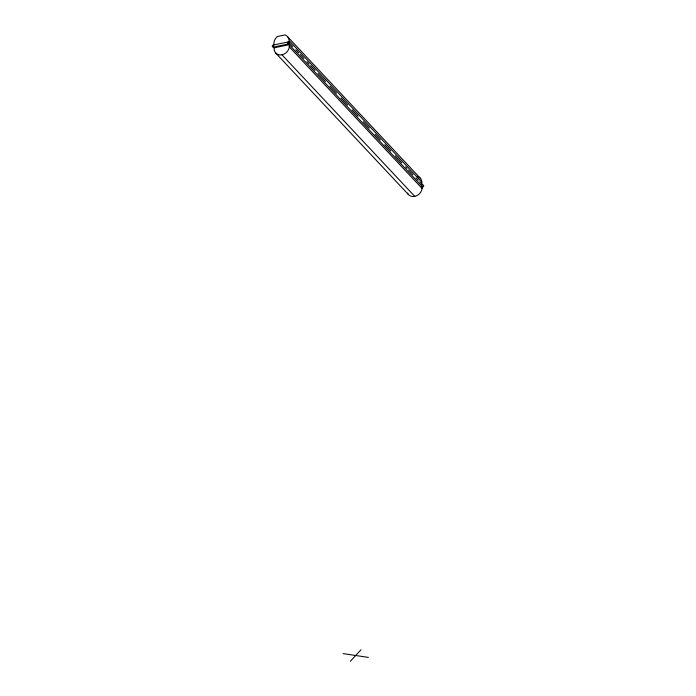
<?xml version="1.0" encoding="UTF-8"?>
<svg xmlns="http://www.w3.org/2000/svg" width="696" height="696" viewBox="0 0 696 696"><rect width="100%" height="100%" fill="white"/><g stroke="black" fill="none" stroke-linecap="round" stroke-linejoin="round"><path stroke-width="1.04" d="M350.427 661.2L360.98 649.794M288.509 43.952A1.14 0.957 -43.2 0 1 287.535 42.604A1.14 0.957 -43.2 0 1 289.362 42.221A1.14 0.957 -43.2 0 1 288.509 43.952L273.406 47.076A1.14 0.957 -43.2 0 1 272.301 46.267A1.14 0.957 -43.2 0 1 273.319 45.023L288.431 41.899L288.509 43.952L422.681 187.015A1.14 0.957 -43.2 0 0 422.872 184.945M421.889 184.214L421.802 182.047L289.04 40.481A8.134 6.847 -43.2 0 0 285.012 34.931L277.46 36.488A8.134 6.847 -43.2 0 0 273.937 43.604L273.406 47.076L274.111 47.824L289.214 44.701L289.301 46.867L422.063 188.433A8.213 6.908 -43.2 0 1 415.677 196.133A8.213 6.908 -43.2 0 1 407.482 193.157M343.058 653.596L368.349 657.398M287.883 37.036L420.645 178.602M289.875 43.439L292.842 46.606M295.809 49.764L298.775 52.931M300.254 54.514L303.961 58.464M306.927 61.631L309.155 64.006M310.642 65.589L315.088 70.331M318.055 73.498L325.476 81.406M329.921 86.147L336.603 93.264M341.049 98.014L347.722 105.131M352.176 109.872L358.109 116.197M363.303 121.739L369.237 128.064M375.17 134.389L380.355 139.922M384.81 144.672L390.743 150.997M395.189 155.739L401.87 162.864M405.577 166.814L407.056 168.397M408.543 169.981L412.989 174.722M415.956 177.889L418.183 180.255M419.671 181.839L422.594 184.962M274.111 47.824L274.198 49.99A8.213 6.908 -43.2 0 0 282.002 54.81L414.764 196.376M275.642 52.974L408.404 194.532M421.976 186.267L422.063 188.433M417.774 176.497A8.134 6.847 -43.2 0 1 421.802 182.047M289.301 46.867A8.213 6.908 -43.2 0 1 282.002 54.81"/></g></svg>
